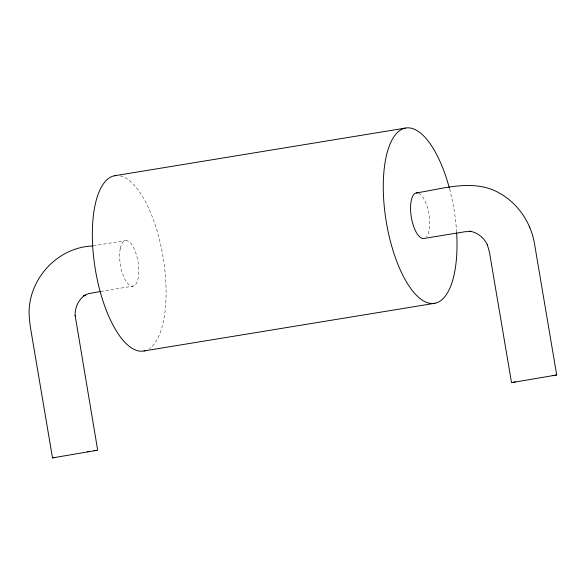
<?xml version="1.0" encoding="UTF-8"?>
<svg xmlns="http://www.w3.org/2000/svg" width="586" height="586" viewBox="0 0 586 586"><rect width="100%" height="100%" fill="white"/><g stroke="black" fill="none" stroke-linecap="round" stroke-linejoin="round"><path stroke-width="0.44" stroke-dasharray="2.93 2.2" d="M93.328 245.834L125.36 240.582M100.719 291.425L133.066 286.129M120.211 175.873A88.83 34.42 80.7 0 1 162.989 256.631A88.83 34.42 80.7 0 1 149.43 348.604M449.608 189.014A88.83 34.42 80.7 0 1 456.604 231.851M418.697 193.234A23.096 8.951 80.7 0 1 428.798 213.194A23.096 8.951 80.7 0 1 426.608 236.685M120.284 248.493A23.096 8.951 80.7 0 0 130.663 285.807A23.096 8.951 80.7 0 0 136.699 255.774A23.096 8.951 80.7 0 0 120.284 248.493"/><path stroke-width="0.88" d="M100.719 291.425L88.347 293.703L83.322 296.106L85.197 294.978C78.421 299.483 74.752 307.753 75.147 315.788L75.133 315.407L97.679 450.187L52.506 457.9L54.08 457.483M416.294 192.911C443.778 188.758 475.1 177.946 501.037 194.047C518.632 204.463 530.769 222.929 534.373 242.956L556.7 374.967L511.527 382.68L489.413 251.958L487.325 244.78L487.515 245.278C484.351 237.923 477.414 232.151 469.371 231.177L471.584 231.507L465.328 231.682L423.993 238.458A23.096 8.951 80.7 0 1 411.057 215.436A23.096 8.951 80.7 0 1 417.877 192.955M513.849 382.123L515.343 381.838M114.402 175.778L405.329 128.1M92.442 245.981C56.109 247.417 26.341 281.383 29.3 317.546L30.172 325.882L52.506 457.9M144.024 350.933L434.959 303.262M87.299 451.74L89.013 451.462M552.224 375.589L553.704 375.37M93.943 450.693L96.155 450.37M555.176 375.157L556.7 374.967M529.422 226.526L529.605 227.024M145.606 350.523A88.83 34.42 80.7 0 1 95.437 270.08A88.83 34.42 80.7 0 1 116.013 175.551M456.662 232.789A88.83 34.42 80.7 0 1 412.405 290.656A88.83 34.42 80.7 0 1 388.965 146.866A88.83 34.42 80.7 0 1 449.389 188.179"/></g></svg>
